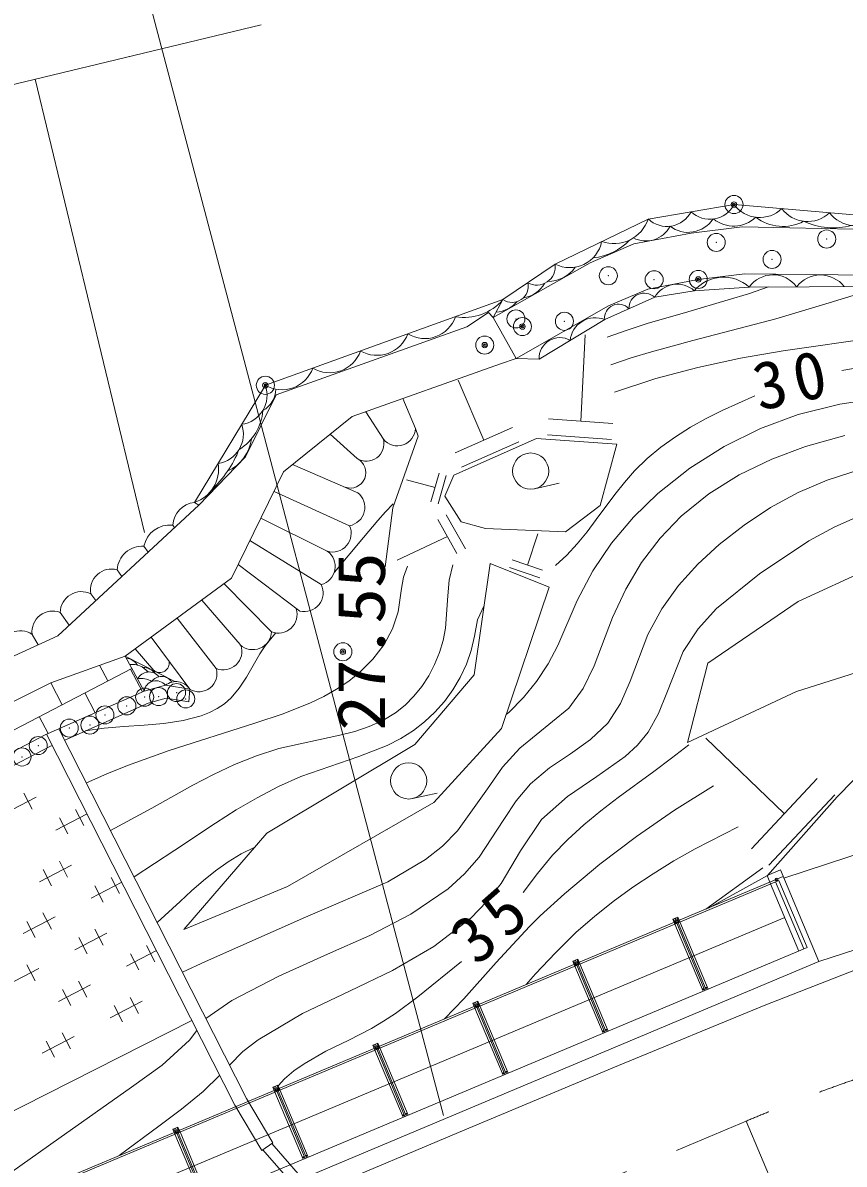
# Model space of a CAD drawing. Units: millimetres, scale not verified. Extents: x 40000 to 680000, y 20000 to 380000.
# Drawn here: x 152902 to 175626, y 307016 to 338598 of the extents above; entities that cross this region are included whole.
import ezdxf
from ezdxf.enums import TextEntityAlignment as Align

# ---------------------------------------------------------------- set-up
doc = ezdxf.new("R2010")
doc.units = ezdxf.units.MM
doc.header["$LTSCALE"] = 1000
doc.header["$PDMODE"] = 32
doc.header["$PDSIZE"] = 500
doc.linetypes.add('CHAIN', pattern=[18.5, 12, -1.5, 3.5, -1.5])
for name, color, linetype, lineweight in [('M-BGD', 7, 'Continuous', 13), ('M-BMK', 2, 'CHAIN', 13), ('M-BMK-OTRS', 5, 'Continuous', 13), ('M-STR-STRC', 7, 'Continuous', 13)]:
    doc.layers.add(name, color=color, linetype=linetype, lineweight=lineweight)
doc.styles.add('ＭＳ ゴシック', font='')
doc.styles.get('ＭＳ ゴシック').set_extended_font_data('MS Gothic')

msp = doc.modelspace()

# ---------------------------------------------------------------- linework, layer by layer
at = {"layer": 'M-BGD'}
for p, q in [((146986, 335522), (159492, 338546)), ((153239, 337034), (156271, 324499)), ((170206, 333169), (172578, 333570)), ((176547, 333230), (172578, 333570)), ((167628, 331921), (170206, 333169)), ((171389, 332780), (172806, 332954)), ((176992, 332867), (172806, 332954)), ((169806, 332479), (171389, 332780)), ((168595, 331956), (169806, 332479)), ((168595, 331956), (165919, 330446)), ((166186, 330938), (167628, 331921)), ((171590, 331495), (172878, 331653)), ((176938, 331606), (172878, 331653)), ((170190, 331228), (171590, 331495)), ((176941, 331306), (172997, 331287)), ((170383, 331006), (169002, 330384)), ((169110, 330762), (170190, 331228)), ((171479, 331184), (170383, 331006)), ((172997, 331287), (171479, 331184)), ((159612, 328567), (166186, 330938)), ((165919, 330446), (166186, 330938)), ((166554, 329306), (169110, 330762)), ((165789, 330583), (165187, 330189)), ((165789, 330583), (165919, 330446)), ((166554, 329306), (165919, 330446)), ((169002, 330384), (167186, 329292)), ((165187, 330189), (159915, 328306)), ((168338, 327577), (168459, 329960)), ((166116, 329165), (162011, 327701)), ((166554, 329306), (166116, 329165)), ((167186, 329292), (166554, 329306)), ((157651, 325327), (159612, 328567)), ((165658, 327051), (164944, 328713)), ((159915, 328306), (159058, 326585)), ((163765, 327376), (163412, 328201)), ((162876, 327073), (162390, 327836)), ((160118, 326175), (162011, 327701)), ((169227, 327510), (167449, 327644)), ((162152, 326542), (161405, 327212)), ((163765, 327376), (163844, 327162)), ((166453, 327400), (164862, 326702)), ((169193, 327065), (167415, 327200)), ((163844, 327162), (163135, 325180)), ((164830, 326078), (167116, 327098)), ((166628, 327002), (165036, 326304)), ((167116, 327098), (169333, 326935)), ((169333, 326935), (168871, 325239)), ((159058, 326585), (157771, 325254)), ((162171, 325594), (160365, 326374)), ((158674, 323227), (160118, 326175)), ((164308, 325736), (163520, 325951)), ((164422, 326132), (164194, 325341)), ((164619, 326075), (164392, 325284)), ((164579, 325499), (164830, 326078)), ((161942, 324683), (159852, 325632)), ((167061, 325707), (167745, 325860)), ((157771, 325254), (157651, 325327)), ((165032, 324794), (164579, 325499)), ((153871, 321638), (157771, 325254)), ((163135, 325180), (162930, 323540)), ((164618, 324982), (165145, 324044)), ((168871, 325239), (167918, 324511)), ((157048, 324696), (157096, 324628)), ((161325, 323976), (159489, 324891)), ((164383, 324851), (164911, 323912)), ((165702, 324604), (165032, 324794)), ((164647, 324381), (163261, 323727)), ((167918, 324511), (165702, 324604)), ((166862, 323593), (167148, 324458)), ((156253, 324113), (156369, 323954)), ((161156, 323052), (159187, 324274)), ((167282, 323449), (166443, 323736)), ((177144, 323875), (174351, 322583)), ((155514, 323461), (155639, 323277)), ((160568, 322321), (158861, 323609)), ((165392, 320558), (165829, 323639)), ((165829, 323639), (167464, 322986)), ((167210, 323239), (166371, 323526)), ((155737, 321074), (158674, 323227)), ((154787, 322796), (154918, 322609)), ((159781, 321747), (158470, 323077)), ((167464, 322986), (166145, 319072)), ((158913, 321391), (157850, 322623)), ((174351, 322583), (171855, 320881)), ((153936, 322282), (154182, 321927)), ((158252, 320732), (157172, 322126)), ((153871, 321638), (151788, 320683)), ((153159, 321676), (153326, 321388)), ((157521, 320156), (156455, 321600)), ((174310, 320094), (179173, 321648)), ((156531, 320673), (156013, 321277)), ((153678, 320336), (155737, 321074)), ((157108, 320369), (155737, 321074)), ((155737, 321074), (156256, 320106)), ((171855, 320881), (171287, 318687)), ((147044, 316116), (155920, 320733)), ((155252, 320386), (155027, 320820)), ((156211, 320086), (155884, 320714)), ((163747, 318625), (165392, 320558)), ((152132, 319565), (153678, 320336)), ((153989, 319729), (153674, 320334)), ((156850, 320266), (156256, 320106)), ((157521, 320156), (156850, 320266)), ((156256, 320106), (153517, 318894)), ((154906, 319509), (154621, 320058)), ((156255, 320106), (156256, 320106)), ((157498, 319806), (157521, 320156)), ((171287, 318687), (174310, 320094)), ((156373, 319775), (154060, 318752)), ((156868, 319909), (156373, 319775)), ((157498, 319806), (156868, 319909)), ((153602, 318932), (153358, 319401)), ((177766, 319562), (175429, 317180)), ((153902, 319065), (159091, 308829)), ((166145, 319072), (164275, 317021)), ((147289, 315655), (153517, 318894)), ((153561, 318918), (158767, 308650)), ((173970, 316718), (171798, 318802)), ((147450, 315344), (153668, 318579)), ((153721, 318602), (153668, 318579)), ((159652, 316172), (163747, 318625)), ((174882, 317691), (173058, 315744)), ((152383, 316710), (153270, 317172)), ((153163, 316835), (152933, 317278)), ((163686, 317132), (164369, 317286)), ((173506, 315001), (175429, 317180)), ((175369, 317235), (173545, 315288)), ((154594, 316383), (154363, 316827)), ((160223, 314695), (164275, 317021)), ((153813, 316259), (154681, 316710)), ((154150, 316152), (153919, 316596)), ((157360, 313507), (159652, 316172)), ((162994, 316286), (162996, 316286)), ((153362, 314828), (154249, 315290)), ((154142, 314953), (153912, 315396)), ((171801, 314074), (173376, 315218)), ((173941, 314973), (137617, 299712)), ((153699, 314722), (153468, 315166)), ((155573, 314501), (155342, 314945)), ((171873, 314104), (173506, 315001)), ((173864, 315158), (173495, 315003)), ((173592, 314772), (173495, 315003)), ((174929, 312622), (173864, 315158)), ((154792, 314377), (155640, 314818)), ((155129, 314270), (154898, 314714)), ((157360, 313507), (160223, 314695)), ((174372, 312914), (173592, 314772)), ((174511, 312973), (173730, 314830)), ((174603, 313011), (173822, 314869)), ((153691, 313522), (153460, 313966)), ((174929, 312622), (179001, 313959)), ((173983, 313841), (138258, 298832)), ((152910, 313398), (153797, 313859)), ((153247, 313291), (153017, 313735)), ((171024, 313850), (170885, 313792)), ((170941, 313659), (170885, 313792)), ((170963, 313673), (170908, 313802)), ((171722, 311801), (170941, 313659)), ((170957, 313820), (170953, 313818)), ((170974, 313768), (170953, 313818)), ((170979, 313770), (170957, 313820)), ((171055, 313712), (170963, 313673)), ((170969, 313782), (170973, 313783)), ((171773, 311822), (170992, 313680)), ((171055, 313712), (171000, 313841)), ((171080, 313717), (171024, 313850)), ((171809, 311838), (171029, 313695)), ((171860, 311859), (171080, 313717)), ((154341, 312946), (155228, 313408)), ((155121, 313071), (154891, 313514)), ((174603, 313011), (138555, 297867)), ((154678, 312840), (154447, 313284)), ((156552, 312619), (156321, 313063)), ((155771, 312495), (156599, 312926)), ((156108, 312389), (155877, 312832)), ((168258, 312688), (168119, 312630)), ((168289, 312550), (168235, 312679)), ((168314, 312555), (168258, 312688)), ((174929, 312622), (138605, 297361)), ((152459, 311967), (153346, 312429)), ((153239, 312092), (153009, 312535)), ((168176, 312497), (168119, 312630)), ((168197, 312511), (168142, 312640)), ((168956, 310639), (168176, 312497)), ((168192, 312658), (168187, 312656)), ((168209, 312606), (168187, 312656)), ((168213, 312608), (168192, 312658)), ((168289, 312550), (168197, 312511)), ((168203, 312620), (168207, 312621)), ((169007, 310660), (168226, 312518)), ((169044, 310676), (168263, 312533)), ((169094, 310697), (168314, 312555)), ((154670, 311640), (154439, 312084)), ((153889, 311516), (154776, 311977)), ((154226, 311410), (153995, 311853)), ((171860, 311859), (171722, 311801)), ((155319, 311065), (156207, 311526)), ((155657, 310958), (155426, 311402)), ((156100, 311189), (155870, 311632)), ((165492, 311526), (165354, 311468)), ((165410, 311335), (165354, 311468)), ((165431, 311349), (165377, 311478)), ((165426, 311496), (165422, 311494)), ((165443, 311444), (165422, 311494)), ((165447, 311446), (165426, 311496)), ((165437, 311458), (165441, 311459)), ((165523, 311388), (165469, 311517)), ((165548, 311393), (165492, 311526)), ((166190, 309477), (165410, 311335)), ((165523, 311388), (165431, 311349)), ((166241, 309498), (165460, 311356)), ((166278, 309514), (165497, 311371)), ((166329, 309535), (165548, 311393)), ((151185, 307754), (157578, 310995)), ((153438, 310086), (154325, 310547)), ((154218, 310210), (153988, 310653)), ((169094, 310697), (168956, 310639)), ((153775, 309979), (153544, 310423)), ((162726, 310364), (162588, 310306)), ((162644, 310173), (162588, 310306)), ((162665, 310187), (162611, 310316)), ((163424, 308315), (162644, 310173)), ((162660, 310334), (162656, 310332)), ((162677, 310282), (162656, 310332)), ((162681, 310284), (162660, 310334)), ((162757, 310226), (162665, 310187)), ((162671, 310296), (162675, 310297)), ((163475, 308336), (162695, 310194)), ((162757, 310226), (162703, 310355)), ((162782, 310231), (162726, 310364)), ((163512, 308352), (162732, 310209)), ((163563, 308373), (162782, 310231)), ((166329, 309535), (166190, 309477)), ((159960, 309202), (159822, 309144)), ((159991, 309064), (159937, 309193)), ((160016, 309069), (159960, 309202)), ((159878, 309011), (159822, 309144)), ((159899, 309025), (159845, 309154)), ((160659, 307153), (159878, 309011)), ((159894, 309172), (159890, 309170)), ((159911, 309120), (159890, 309170)), ((159915, 309122), (159894, 309172)), ((159991, 309064), (159899, 309025)), ((159905, 309134), (159910, 309135)), ((160709, 307174), (159929, 309032)), ((160746, 307190), (159966, 309047)), ((160797, 307211), (160016, 309069)), ((159515, 307396), (158767, 308650)), ((159821, 307606), (159091, 308829)), ((163563, 308373), (163424, 308315)), ((157079, 307992), (157056, 307982)), ((157112, 307849), (157056, 307982)), ((157194, 308040), (157079, 307992)), ((157133, 307863), (157079, 307992)), ((157128, 308010), (157124, 308008)), ((157145, 307958), (157124, 308008)), ((157149, 307960), (157128, 308010)), ((157140, 307972), (157144, 307973)), ((157226, 307902), (157171, 308031)), ((157251, 307907), (157194, 308040)), ((172914, 308206), (184570, 280563)), ((157990, 305760), (157112, 307849)), ((157226, 307902), (157133, 307863)), ((157943, 306012), (157163, 307870)), ((157980, 306028), (157200, 307885)), ((158128, 305819), (157251, 307907)), ((159805, 307632), (159805, 307632)), ((159821, 307606), (159515, 307396)), ((164850, 301353), (159543, 307415)), ((165144, 301474), (159792, 307586)), ((160797, 307211), (160659, 307153))]:
    msp.add_line(p, q, dxfattribs=at)
for points in [[(169172, 329133), (169732, 329323), (170298, 329497), (171441, 329810), (173737, 330406), (175215, 330846), (176687, 331304)], [(173532, 331290), (172978, 331102), (172421, 330928), (171297, 330602), (170175, 330274), (169619, 330097), (169067, 329904)], [(184232, 330626), (179079, 330176), (176507, 329891), (173942, 329524), (172755, 329314), (171576, 329063), (170414, 328756), (169275, 328376)], [(184305, 329384), (183212, 329327), (182115, 329305), (179918, 329298), (178822, 329281), (177729, 329233), (176641, 329138), (176100, 329067), (175561, 328979)], [(183910, 328414), (182709, 328362), (181499, 328351), (179074, 328356), (177869, 328320), (176677, 328225), (175503, 328046), (174352, 327756), (173309, 327371), (172304, 326874), (171353, 326272), (170470, 325571), (169797, 324916), (169193, 324203), (168669, 323434), (168236, 322616), (167703, 321368), (167432, 320858), (167114, 320375), (166751, 319926), (166345, 319518), (166274, 319456)], [(173154, 328280), (172252, 327874), (171808, 327649), (171374, 327405), (170955, 327141), (170554, 326854), (170177, 326542), (169826, 326201), (169544, 325882), (169278, 325547), (168769, 324855), (168511, 324512), (168242, 324181), (167954, 323869), (167641, 323581)], [(175644, 327178), (174558, 326875), (173622, 326523), (172723, 326088), (171880, 325562), (171113, 324942), (170531, 324334), (170020, 323661), (169582, 322929), (169216, 322146), (168710, 320805), (168409, 320180), (168012, 319635), (166648, 318530), (166169, 317997), (165755, 317406), (164927, 316236), (164511, 315815), (164046, 315446), (163005, 314829), (160722, 313852), (157954, 312625), (157319, 312324)], [(176097, 326243), (175152, 325944), (174357, 325601), (173592, 325184), (172862, 324701), (172172, 324158), (171581, 323616), (171044, 323025), (170577, 322380), (170196, 321676), (169708, 320383), (169441, 319764), (169087, 319216), (168608, 318762), (168051, 318367), (167477, 317978), (166952, 317542), (166552, 317072), (166208, 316553), (165530, 315511), (165126, 315047), (164670, 314634), (163638, 313930), (162502, 313345), (161332, 312825), (159981, 312221), (158682, 311543), (157967, 311047)], [(161519, 323391), (161523, 323396), (161523, 323396), (162323, 324355), (162728, 324830), (162936, 325062), (163148, 325291)], [(176098, 324975), (175363, 324653), (174652, 324267), (173283, 323354), (172092, 322387), (171585, 321831), (171176, 321206), (170717, 320059), (170492, 319489), (170205, 318968), (169912, 318614), (169566, 318299), (168779, 317739), (167967, 317190), (167255, 316554), (166670, 315689), (166133, 314785), (165743, 314281), (165297, 313825), (164272, 313038), (163130, 312378), (161941, 311799), (160641, 311181), (159411, 310460), (158989, 310135), (158622, 309754)], [(163540, 323561), (163438, 323260), (163382, 322944), (163288, 322303), (163133, 321833), (162895, 321394), (162589, 320993), (162235, 320637), (161918, 320381), (161581, 320155), (161229, 319956), (160864, 319779), (160104, 319477), (159324, 319217), (156955, 318463), (155796, 318047), (155226, 317816), (154663, 317564)], [(164802, 323604), (164699, 323180), (164658, 322743), (164598, 321850), (164531, 321507), (164429, 321170), (164295, 320842), (164131, 320529), (163939, 320235), (163721, 319964), (163479, 319720), (163216, 319508), (162863, 319293), (162485, 319123), (162088, 318989), (161676, 318882), (159985, 318516), (159363, 318319), (158761, 318078), (158175, 317802), (157602, 317501), (156470, 316865), (155329, 316250)], [(165664, 322474), (165484, 322076), (165402, 321622), (165308, 321228), (165175, 320848), (165005, 320484), (164801, 320140), (164567, 319818), (164305, 319521), (164019, 319252), (163711, 319014), (163356, 318793), (162984, 318603), (162202, 318293), (160597, 317739), (159980, 317468), (159384, 317157), (158803, 316816), (158234, 316454), (157112, 315701), (155980, 314965)], [(159459, 321140), (159529, 321252), (159607, 321359), (159608, 321360), (159755, 321540), (159906, 321716)], [(159459, 321140), (159090, 320494), (158889, 320187), (158662, 319917), (158479, 319757), (158279, 319623), (158063, 319511), (157832, 319421), (157337, 319290), (156807, 319212), (156256, 319164), (155700, 319127), (155153, 319081), (154630, 319004)], [(166745, 314532), (167137, 315061), (167559, 315566), (167979, 315999), (168426, 316405), (168894, 316791), (169376, 317161), (170359, 317884), (170847, 318248), (171325, 318623)], [(164568, 311035), (165100, 311590), (166001, 312600), (166919, 313590), (167215, 313884), (167886, 314498), (168864, 315316), (169880, 316087), (170929, 316812), (172009, 317487)], [(172693, 316352), (171499, 315739), (170914, 315406), (170340, 315053), (169781, 314680), (169238, 314286), (168715, 313870), (168214, 313431), (167637, 312868), (167087, 312279), (166832, 311986)], [(156619, 313705), (157253, 314288), (157572, 314581), (157897, 314866), (158232, 315136), (158579, 315385), (158942, 315606), (159324, 315791)], [(159967, 309187), (160140, 309377), (160401, 309599), (160683, 309796), (161288, 310139), (161922, 310450), (162550, 310771), (162885, 310970), (163210, 311184), (163835, 311645), (165041, 312624)], [(157720, 310715), (157517, 310446), (156755, 309752), (155913, 309149), (153901, 307724), (151792, 306242), (150706, 305557), (149583, 304948), (148617, 304514), (147623, 304144), (146605, 303828), (145569, 303559), (143459, 303128), (141328, 302784), (138333, 302381), (136837, 302251), (135335, 302198)], [(158349, 309474), (157894, 309027), (157290, 308534), (156663, 308067), (155567, 307253)]]:
    msp.add_lwpolyline(points, dxfattribs=at)
for centre, radius in [((172577, 333570), 75), ((172577, 333570), 37.5), ((171590, 331496), 75), ((171590, 331496), 37.5), ((166724, 330194), 75), ((166724, 330194), 37.5), ((165681, 329681), 75), ((165681, 329681), 37.5), ((159612, 328567), 75), ((159612, 328567), 37.5), ((166952, 326195), 500), ((161756, 321194), 75), ((161756, 321194), 37.5), ((163577, 317620), 500), ((173757, 314896), 38.1), ((173757, 314896), 33.9), ((170991, 313734), 38.1), ((170991, 313734), 33.9), ((168225, 312572), 38.1), ((168225, 312572), 33.9), ((171730, 311859), 10.7), ((171813, 311893), 10.7), ((165460, 311410), 38.1), ((165460, 311410), 33.9), ((168964, 310697), 10.7), ((169047, 310731), 10.7), ((162694, 310248), 38.1), ((162694, 310248), 33.9), ((166199, 309535), 10.7), ((166282, 309569), 10.7), ((159928, 309086), 38.1), ((159928, 309086), 33.9), ((163433, 308373), 10.7), ((163516, 308407), 10.7), ((157162, 307924), 38.1), ((157162, 307924), 33.9), ((160667, 307211), 10.7), ((160750, 307245), 10.7)]:
    msp.add_circle(centre, radius, dxfattribs=at)
for centre, radius, start, end in [((171909, 333916), 753, 226.5547, 332.6044), ((173289, 334096), 885, 216.4892, 313.7396), ((170723, 333716), 753, 226.5547, 332.6044), ((172569, 333857), 885, 230.9158, 313.7396), ((173930, 334191), 1228, 232.3933, 297.8355), ((174612, 333983), 885, 216.4892, 313.7396), ((175936, 333870), 885, 216.4892, 313.7396), ((169254, 333491), 1004, 250.3646, 341.2988), ((170140, 333314), 753, 242.741, 332.6044), ((171308, 333620), 821, 232.5103, 326.6487), ((175325, 334912), 1985, 245.5672, 284.6616), ((168564, 333627), 1533, 274.5151, 317.2372), ((168037, 332719), 896, 242.8254, 348.838), ((167123, 331850), 510, 240.5318, 8.0464), ((167426, 332369), 928, 270.1171, 324.839), ((173657, 330814), 811, 36.1782, 144.3753), ((174971, 330792), 828, 37.779, 142.7745), ((166437, 331307), 446, 235.7936, 12.7846), ((166627, 331796), 820, 278.3018, 330.1427), ((171004, 330645), 718, 48.5976, 149.8471), ((172288, 330499), 1060, 48.032, 139.7526), ((170096, 330691), 426, 47.6312, 180.8201), ((165102, 331883), 1438, 260.7468, 318.9179), ((165934, 331443), 852, 274.3371, 318.9641), ((169383, 330430), 384, 41.6305, 186.8112), ((164022, 330760), 900, 238.857, 340.8076), ((168738, 329741), 696, 67.6929, 174.3606), ((162695, 330320), 923, 240.6224, 339.0423), ((167758, 329313), 573, 59.8997, 182.1538), ((161389, 329821), 906, 239.3568, 340.3078), ((160070, 329359), 914, 239.9915, 339.6731), ((158846, 328294), 814, 277.9788, 19.6491), ((159229, 328471), 676, 297.6866, 359.039), ((158165, 327969), 1381, 301.6143, 356.0137), ((158182, 327220), 822, 278.6136, 19.0144), ((163262, 327396), 503, 219.942, 357.6323), ((158118, 327223), 1118, 293.9592, 353.0347), ((162409, 326951), 483, 237.9084, 14.6442), ((155750, 328092), 3397, 314.2755, 337.5141), ((157356, 326244), 963, 287.8542, 9.7738), ((161961, 326155), 432, 250.9195, 63.6988), ((157728, 324650), 682, 96.456, 176.0803), ((161847, 325191), 517, 280.5638, 51.1202), ((156968, 323972), 729, 83.7392, 168.8006), ((161470, 324471), 517, 253.6517, 24.208), ((156202, 323426), 689, 85.732, 177.0843), ((161028, 323553), 517, 284.3582, 54.9145), ((155354, 322906), 578, 73.9021, 191.0613), ((154522, 322272), 586, 63.137, 179.0206), ((160694, 322822), 517, 255.8934, 26.4497), ((153732, 321742), 578, 69.4023, 186.5615), ((159971, 322228), 517, 248.4921, 17.0738), ((152834, 321198), 578, 55.8015, 172.9607), ((159265, 321769), 517, 227.0377, 357.594), ((158447, 321210), 517, 247.8999, 18.4562), ((155690, 320555), 472, 34.7891, 80.8597), ((156692, 320881), 262, 232.1494, 10.8992), ((155932, 320293), 552, 38.2192, 97.1894), ((156390, 320277), 358, 39.3833, 151.8034), ((156232, 320344), 417, 35.4117, 91.1007), ((157774, 320588), 500, 239.6955, 16.686), ((156183, 319982), 477, 53.923, 103.2056), ((156589, 320055), 336, 38.9813, 171.2427), ((156739, 320178), 334, 32.0243, 145.5112), ((157138, 319920), 450, 31.6847, 129.7147)]:
    msp.add_arc(centre, radius, start, end, dxfattribs=at)
for p in [(172577, 333570), (172085, 332522), (175143, 332615), (173632, 332050), (169101, 331599), (170369, 331487), (171590, 331496), (166545, 330404), (166724, 330194), (167887, 330338), (165681, 329681), (159612, 328567), (161756, 321194), (157154, 320064), (155779, 319698), (156273, 319938), (156659, 319953), (157409, 319890), (155172, 319446), (154186, 319081), (154758, 319166), (153327, 318600), (152879, 318283)]:
    msp.add_point(p, dxfattribs=at)
at = {"layer": 'M-BMK'}
msp.add_line((73318, 266204), (172914, 308206), dxfattribs=at)
msp.add_arc((192340, 262134), 50000, 75.4134, 112.8695, dxfattribs=at)
at = {"layer": 'M-BMK-OTRS'}
for p, q in [((173961, 314927), (178254, 316345)), ((173822, 314869), (137775, 299724))]:
    msp.add_line(p, q, dxfattribs=at)
at = {"layer": 'M-STR-STRC'}
for p, q in [((164540, 308359), (153312, 350927)), ((177061, 312828), (173415, 311410)), ((173415, 311410), (169378, 309748)), ((169378, 309748), (164955, 307889)), ((164955, 307889), (136020, 295733))]:
    msp.add_line(p, q, dxfattribs=at)

# ---------------------------------------------------------------- texts
at = {"layer": 'M-BGD', "style": 'ＭＳ ゴシック', "width": 1.1}
msp.add_text('27.55', height=1320, rotation=90, dxfattribs=at).set_placement((163318, 321478), align=Align.BOTTOM_CENTER)
at = {"layer": 'M-BGD', "char_height": 1320, "attachment_point": 5, "style": 'ＭＳ ゴシック'}
for s, insert, rotation in [('\\T1.24;30', (174227, 328728), 12.225), ('\\T1.24;35', (165869, 313699), 41.467)]:
    msp.add_mtext(s, dxfattribs=dict(at, insert=insert, rotation=rotation))

doc.saveas('drawing.dxf')
